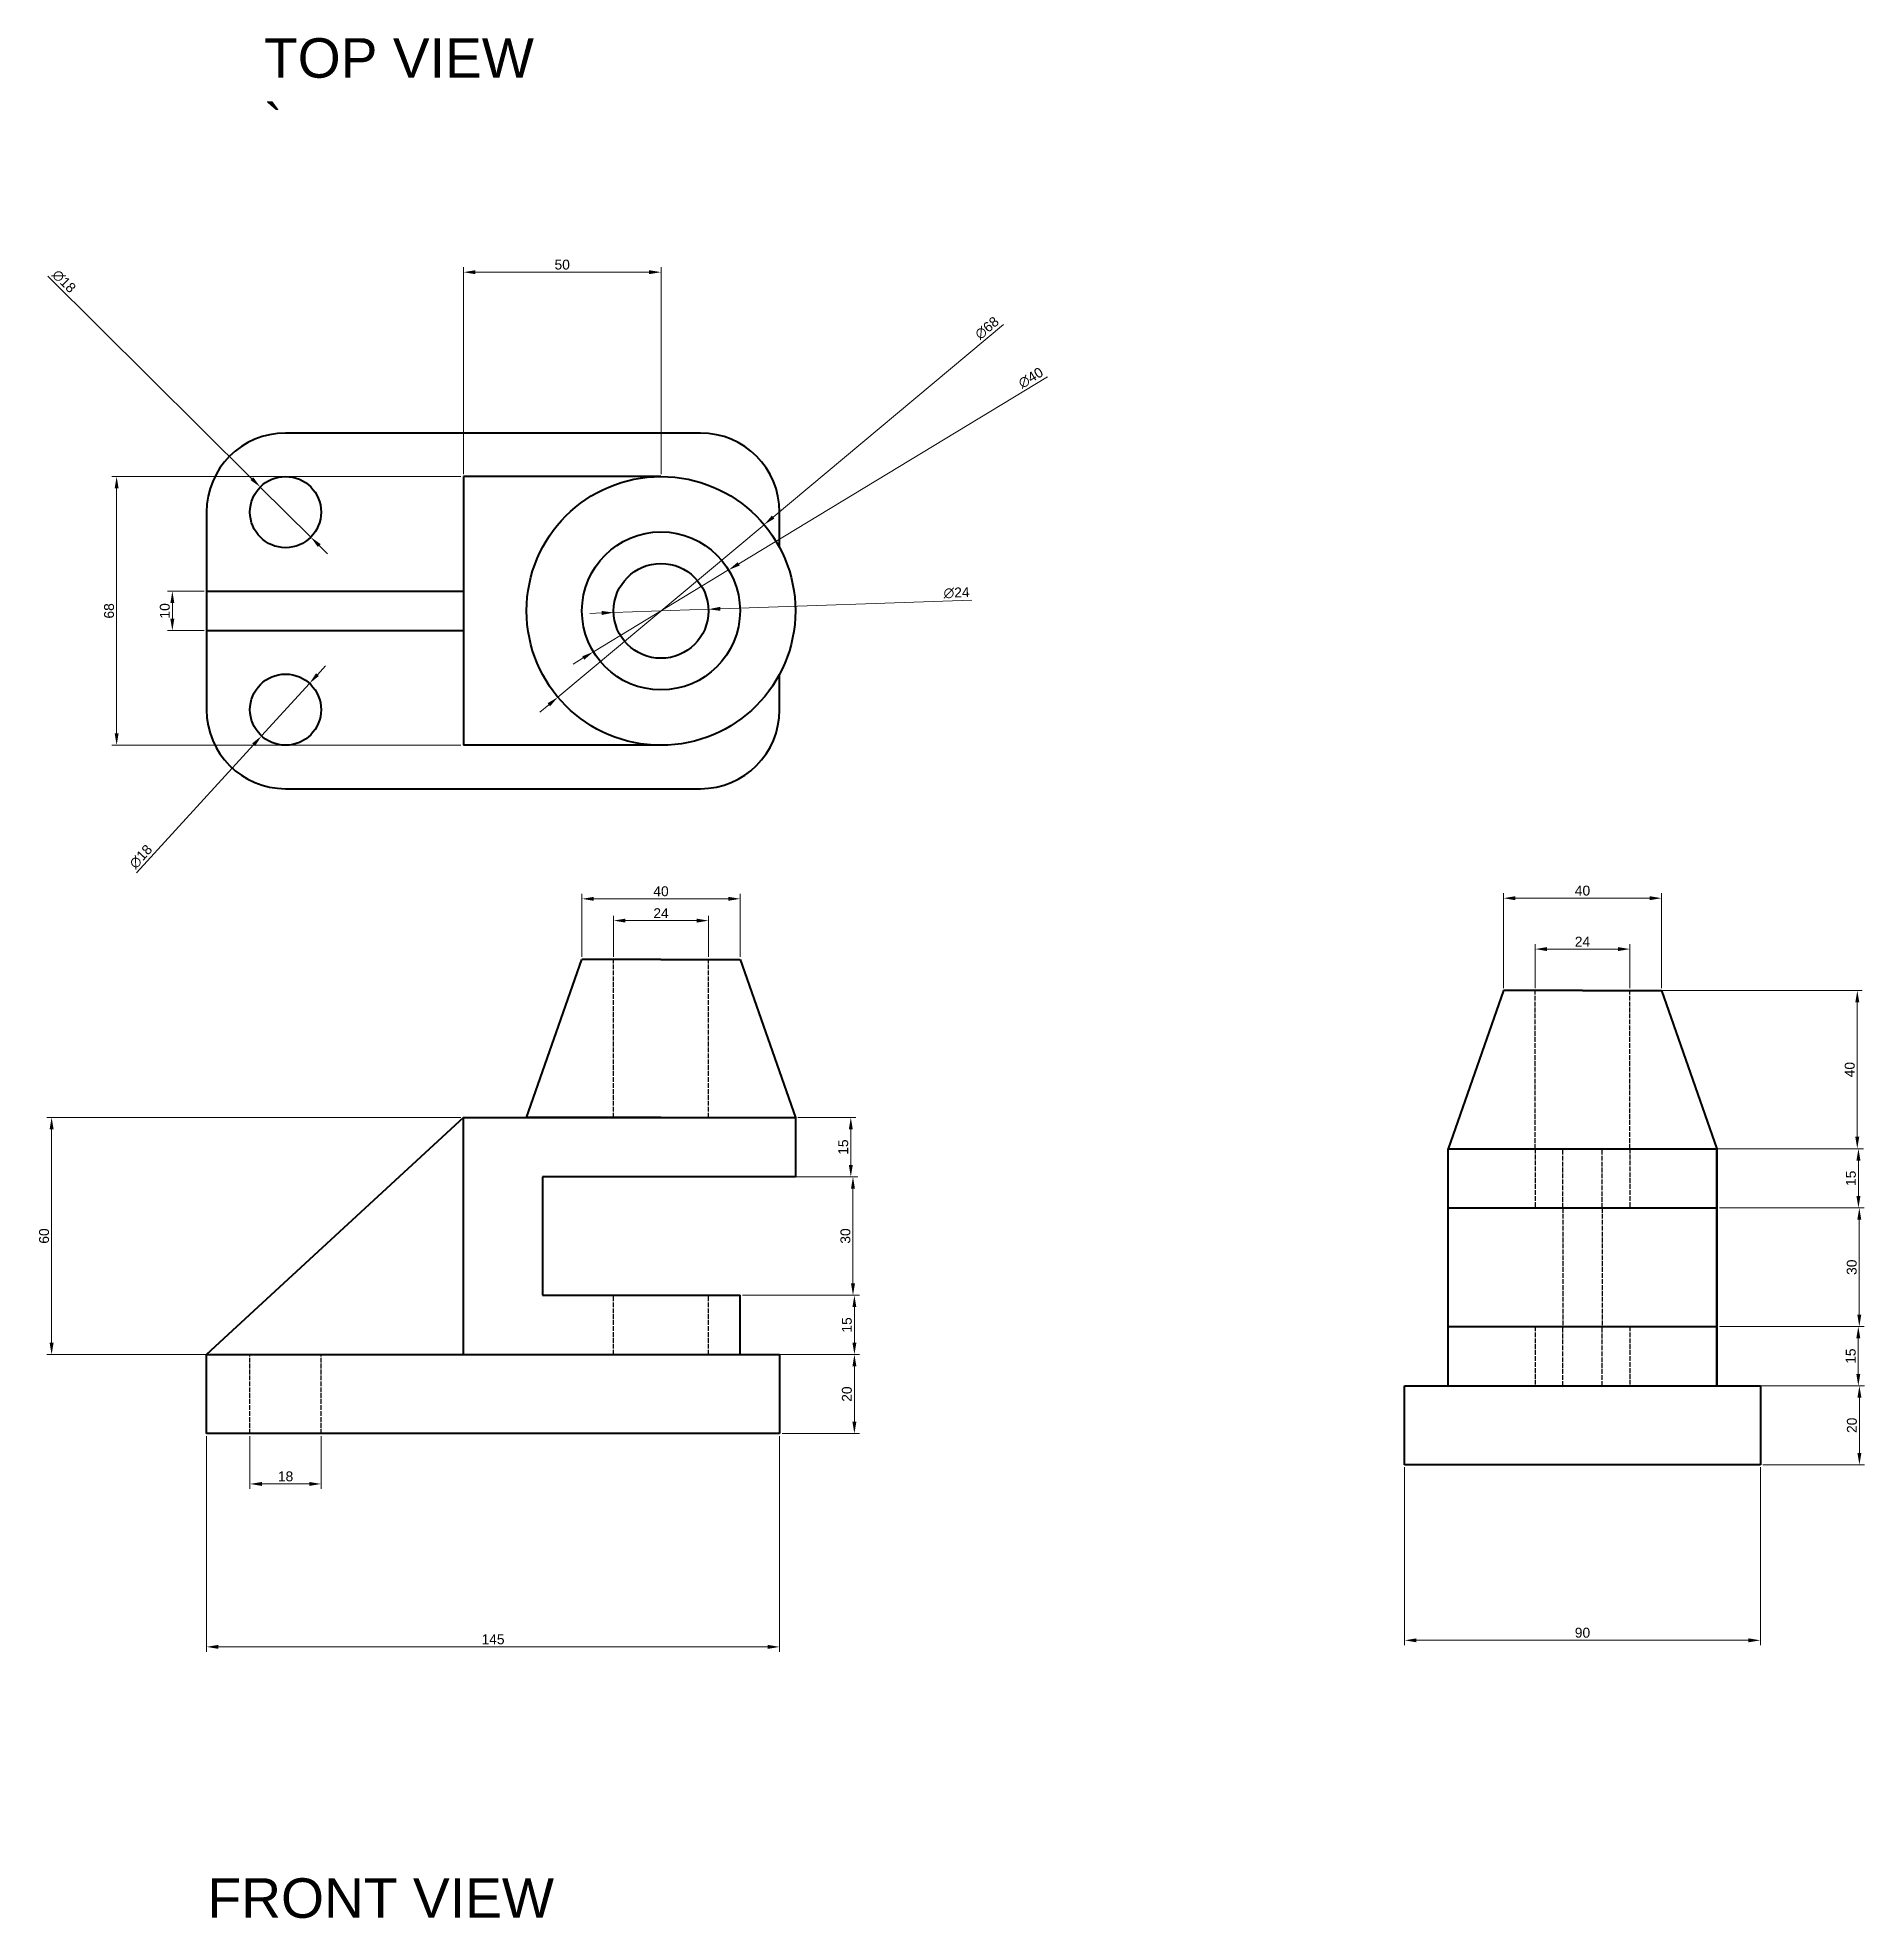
# Model space of a CAD drawing. Header units: millimetres. Extents: x 5054 to 5516, y 2674 to 3150.
import ezdxf

# ---------------------------------------------------------------- set-up
doc = ezdxf.new("R2010")
doc.units = ezdxf.units.MM
doc.header["$LTSCALE"] = 0.1
doc.linetypes.add('ACAD_ISO02W100', pattern=[15, 12, -3])
doc.layers.get('0').update_dxf_attribs({"lineweight": 40})
doc.layers.add('Hidden lines', color=4, linetype='ACAD_ISO02W100', lineweight=25)
doc.styles.get("Standard").update_dxf_attribs({"font": 'arial.ttf'})
doc.dimstyles.new('ISO-25', dxfattribs={"dimtxt": 2.5, "dimasz": 3, "dimexe": 1.25, "dimexo": 0.625, "dimtad": 1, "dimtxsty": 'Standard', "dimcen": 2.5, "dimclrd": 5, "dimclre": 6, "dimadec": 0, "dimazin": 0, "dimtfac": 1, "dimtmove": 0, "dimatfit": 3, "dimfxl": 1, "dimlwd": 20, "dimlwe": 20, "dimarcsym": 0})

# ---------------------------------------------------------------- blocks, each defined once
blk = doc.blocks.new('*D26')
at = {"color": 6, "lineweight": 20, "transparency": 16777216}
for p, q in [((5399.7, 2788.33), (5399.7, 2743.3)), ((5489.7, 2788.33), (5489.7, 2743.3))]:
    blk.add_line(p, q, dxfattribs=at)
at = {"color": 5, "lineweight": 20, "transparency": 16777216}
blk.add_line((5402.7, 2744.55), (5486.7, 2744.55), dxfattribs=at)
at = {"color": 5, "transparency": 16777216}
for points in [[(5402.7, 2745.05), (5402.7, 2744.05), (5399.7, 2744.55)], [(5486.7, 2745.05), (5486.7, 2744.05), (5489.7, 2744.55)]]:
    blk.add_solid(points, dxfattribs=at)
at = {"layer": 'Defpoints', "color": 0, "transparency": 16777216}
for p in [(5399.7, 2788.96), (5489.7, 2788.96), (5489.7, 2744.55)]:
    blk.add_point(p, dxfattribs=at)
at = {"color": 0, "transparency": 16777216, "insert": (5444.7, 2746.46), "char_height": 2.5, "attachment_point": 5}
blk.add_mtext('90', dxfattribs=at)
blk = doc.blocks.new('*D27')
at = {"color": 6, "lineweight": 20, "transparency": 16777216}
for p, q in [((5096.55, 2796.23), (5096.55, 2741.64)), ((5241.55, 2796.23), (5241.55, 2741.64))]:
    blk.add_line(p, q, dxfattribs=at)
at = {"color": 5, "lineweight": 20, "transparency": 16777216}
blk.add_line((5099.55, 2742.89), (5238.55, 2742.89), dxfattribs=at)
at = {"color": 5, "transparency": 16777216}
for points in [[(5099.55, 2743.39), (5099.55, 2742.39), (5096.55, 2742.89)], [(5238.55, 2743.39), (5238.55, 2742.39), (5241.55, 2742.89)]]:
    blk.add_solid(points, dxfattribs=at)
at = {"layer": 'Defpoints', "color": 0, "transparency": 16777216}
for p in [(5096.55, 2796.86), (5241.55, 2796.86), (5241.55, 2742.89)]:
    blk.add_point(p, dxfattribs=at)
at = {"color": 0, "transparency": 16777216, "insert": (5169.05, 2744.79), "char_height": 2.5, "attachment_point": 5}
blk.add_mtext('145', dxfattribs=at)
blk = doc.blocks.new('*D28')
at = {"color": 6, "lineweight": 20, "transparency": 16777216}
for p, q in [((5107.55, 2796.23), (5107.55, 2782.87)), ((5125.55, 2796.23), (5125.55, 2782.87))]:
    blk.add_line(p, q, dxfattribs=at)
at = {"color": 5, "lineweight": 20, "transparency": 16777216}
blk.add_line((5110.55, 2784.12), (5122.55, 2784.12), dxfattribs=at)
at = {"color": 5, "transparency": 16777216}
for points in [[(5110.55, 2784.62), (5110.55, 2783.62), (5107.55, 2784.12)], [(5122.55, 2784.62), (5122.55, 2783.62), (5125.55, 2784.12)]]:
    blk.add_solid(points, dxfattribs=at)
at = {"layer": 'Defpoints', "color": 0, "transparency": 16777216}
for p in [(5107.55, 2796.86), (5125.55, 2796.86), (5125.55, 2784.12)]:
    blk.add_point(p, dxfattribs=at)
at = {"color": 0, "transparency": 16777216, "insert": (5116.55, 2786.02), "char_height": 2.5, "attachment_point": 5}
blk.add_mtext('18', dxfattribs=at)
blk = doc.blocks.new('*D29')
at = {"color": 6, "lineweight": 20, "transparency": 16777216}
for p, q in [((5242.17, 2816.86), (5261.73, 2816.86)), ((5242.17, 2796.86), (5261.73, 2796.86))]:
    blk.add_line(p, q, dxfattribs=at)
at = {"color": 5, "lineweight": 20, "transparency": 16777216}
blk.add_line((5260.48, 2813.86), (5260.48, 2799.86), dxfattribs=at)
at = {"color": 5, "transparency": 16777216}
for points in [[(5259.98, 2813.86), (5260.98, 2813.86), (5260.48, 2816.86)], [(5259.98, 2799.86), (5260.98, 2799.86), (5260.48, 2796.86)]]:
    blk.add_solid(points, dxfattribs=at)
at = {"layer": 'Defpoints', "color": 0, "transparency": 16777216}
for p in [(5241.55, 2816.86), (5241.55, 2796.86), (5260.48, 2796.86)]:
    blk.add_point(p, dxfattribs=at)
at = {"color": 0, "transparency": 16777216, "insert": (5258.58, 2806.86), "char_height": 2.5, "attachment_point": 5, "rotation": 90}
blk.add_mtext('20', dxfattribs=at)
blk = doc.blocks.new('*D30')
at = {"color": 6, "lineweight": 20, "transparency": 16777216}
for p, q in [((5232.17, 2831.86), (5261.73, 2831.86)), ((5232.17, 2816.86), (5261.73, 2816.86))]:
    blk.add_line(p, q, dxfattribs=at)
at = {"color": 5, "lineweight": 20, "transparency": 16777216}
blk.add_line((5260.48, 2828.86), (5260.48, 2819.86), dxfattribs=at)
at = {"color": 5, "transparency": 16777216}
for points in [[(5259.98, 2828.86), (5260.98, 2828.86), (5260.48, 2831.86)], [(5259.98, 2819.86), (5260.98, 2819.86), (5260.48, 2816.86)]]:
    blk.add_solid(points, dxfattribs=at)
at = {"layer": 'Defpoints', "color": 0, "transparency": 16777216}
for p in [(5231.55, 2831.86), (5231.55, 2816.86), (5260.48, 2816.86)]:
    blk.add_point(p, dxfattribs=at)
at = {"color": 0, "transparency": 16777216, "insert": (5258.58, 2824.36), "char_height": 2.5, "attachment_point": 5, "rotation": 90}
blk.add_mtext('15', dxfattribs=at)
blk = doc.blocks.new('*D31')
at = {"color": 6, "lineweight": 20, "transparency": 16777216}
for p, q in [((5232.17, 2861.86), (5261.37, 2861.86)), ((5232.17, 2831.86), (5261.37, 2831.86))]:
    blk.add_line(p, q, dxfattribs=at)
at = {"color": 5, "lineweight": 20, "transparency": 16777216}
blk.add_line((5260.12, 2834.86), (5260.12, 2858.86), dxfattribs=at)
at = {"color": 5, "transparency": 16777216}
for points in [[(5259.62, 2858.86), (5260.62, 2858.86), (5260.12, 2861.86)], [(5259.62, 2834.86), (5260.62, 2834.86), (5260.12, 2831.86)]]:
    blk.add_solid(points, dxfattribs=at)
at = {"layer": 'Defpoints', "color": 0, "transparency": 16777216}
for p in [(5231.55, 2861.86), (5260.12, 2861.86), (5231.55, 2831.86)]:
    blk.add_point(p, dxfattribs=at)
at = {"color": 0, "transparency": 16777216, "insert": (5258.22, 2846.86), "char_height": 2.5, "attachment_point": 5, "rotation": 90}
blk.add_mtext('30', dxfattribs=at)
blk = doc.blocks.new('*D32')
at = {"color": 6, "lineweight": 20, "transparency": 16777216}
for p, q in [((5246.17, 2876.86), (5260.82, 2876.86)), ((5246.17, 2861.86), (5260.82, 2861.86))]:
    blk.add_line(p, q, dxfattribs=at)
at = {"color": 5, "lineweight": 20, "transparency": 16777216}
blk.add_line((5259.57, 2864.86), (5259.57, 2873.86), dxfattribs=at)
at = {"color": 5, "transparency": 16777216}
for points in [[(5259.07, 2873.86), (5260.07, 2873.86), (5259.57, 2876.86)], [(5259.07, 2864.86), (5260.07, 2864.86), (5259.57, 2861.86)]]:
    blk.add_solid(points, dxfattribs=at)
at = {"layer": 'Defpoints', "color": 0, "transparency": 16777216}
for p in [(5245.55, 2876.86), (5259.57, 2876.86), (5245.55, 2861.86)]:
    blk.add_point(p, dxfattribs=at)
at = {"color": 0, "transparency": 16777216, "insert": (5257.67, 2869.36), "char_height": 2.5, "attachment_point": 5, "rotation": 90}
blk.add_mtext('15', dxfattribs=at)
blk = doc.blocks.new('*D33')
at = {"color": 6, "lineweight": 20, "transparency": 16777216}
for p, q in [((5191.55, 2917.48), (5191.55, 2933.44)), ((5231.55, 2917.48), (5231.55, 2933.44))]:
    blk.add_line(p, q, dxfattribs=at)
at = {"color": 5, "lineweight": 20, "transparency": 16777216}
blk.add_line((5194.55, 2932.19), (5228.55, 2932.19), dxfattribs=at)
at = {"color": 5, "transparency": 16777216}
for points in [[(5194.55, 2932.69), (5194.55, 2931.69), (5191.55, 2932.19)], [(5228.55, 2932.69), (5228.55, 2931.69), (5231.55, 2932.19)]]:
    blk.add_solid(points, dxfattribs=at)
at = {"layer": 'Defpoints', "color": 0, "transparency": 16777216}
for p in [(5231.55, 2932.19), (5191.55, 2916.86), (5231.55, 2916.86)]:
    blk.add_point(p, dxfattribs=at)
at = {"color": 0, "transparency": 16777216, "insert": (5211.55, 2934.09), "char_height": 2.5, "attachment_point": 5}
blk.add_mtext('40', dxfattribs=at)
blk = doc.blocks.new('*D34')
at = {"color": 6, "lineweight": 20, "transparency": 16777216}
for p, q in [((5199.55, 2917.48), (5199.55, 2927.92)), ((5223.55, 2917.48), (5223.55, 2927.92))]:
    blk.add_line(p, q, dxfattribs=at)
at = {"color": 5, "lineweight": 20, "transparency": 16777216}
blk.add_line((5202.55, 2926.67), (5220.55, 2926.67), dxfattribs=at)
at = {"color": 5, "transparency": 16777216}
for points in [[(5202.55, 2927.17), (5202.55, 2926.17), (5199.55, 2926.67)], [(5220.55, 2927.17), (5220.55, 2926.17), (5223.55, 2926.67)]]:
    blk.add_solid(points, dxfattribs=at)
at = {"layer": 'Defpoints', "color": 0, "transparency": 16777216}
for p in [(5223.55, 2926.67), (5199.55, 2916.86), (5223.55, 2916.86)]:
    blk.add_point(p, dxfattribs=at)
at = {"color": 0, "transparency": 16777216, "insert": (5211.55, 2928.55), "char_height": 2.5, "attachment_point": 5}
blk.add_mtext('24', dxfattribs=at)
blk = doc.blocks.new('*D35')
at = {"color": 6, "lineweight": 20, "transparency": 16777216}
for p, q in [((5160.92, 2876.86), (5056.11, 2876.86)), ((5160.92, 2816.86), (5056.11, 2816.86))]:
    blk.add_line(p, q, dxfattribs=at)
at = {"color": 5, "lineweight": 20, "transparency": 16777216}
blk.add_line((5057.36, 2873.86), (5057.36, 2819.86), dxfattribs=at)
at = {"color": 5, "transparency": 16777216}
for points in [[(5056.86, 2873.86), (5057.86, 2873.86), (5057.36, 2876.86)], [(5056.86, 2819.86), (5057.86, 2819.86), (5057.36, 2816.86)]]:
    blk.add_solid(points, dxfattribs=at)
at = {"layer": 'Defpoints', "color": 0, "transparency": 16777216}
for p in [(5161.55, 2876.86), (5057.36, 2816.86), (5161.55, 2816.86)]:
    blk.add_point(p, dxfattribs=at)
at = {"color": 0, "transparency": 16777216, "insert": (5055.46, 2846.86), "char_height": 2.5, "attachment_point": 5, "rotation": 90}
blk.add_mtext('60', dxfattribs=at)
blk = doc.blocks.new('*D36')
at = {"color": 5, "lineweight": 20, "transparency": 16777216}
for p, q in [((5056.42, 3089.71), (5108.03, 3038.5)), ((5122.93, 3023.71), (5110.16, 3036.39)), ((5125.06, 3021.6), (5127.19, 3019.48))]:
    blk.add_line(p, q, dxfattribs=at)
at = {"color": 5, "transparency": 16777216}
for points in [[(5108.38, 3038.86), (5107.68, 3038.15), (5110.16, 3036.39)], [(5125.42, 3021.95), (5124.71, 3021.24), (5122.93, 3023.71)]]:
    blk.add_solid(points, dxfattribs=at)
at = {"layer": 'Defpoints', "color": 0, "transparency": 16777216}
for p in [(5110.16, 3036.39), (5122.93, 3023.71)]:
    blk.add_point(p, dxfattribs=at)
at = {"color": 0, "transparency": 16777216, "insert": (5060.49, 3088.45), "char_height": 2.5, "attachment_point": 5, "rotation": 315.2203}
blk.add_mtext('∅18', dxfattribs=at)
blk = doc.blocks.new('*D37')
at = {"color": 5, "lineweight": 20, "transparency": 16777216}
for p, q in [((5298.19, 3077.54), (5239.92, 3028.79)), ((5185.47, 2983.23), (5237.62, 3026.86)), ((5183.17, 2981.31), (5180.87, 2979.38))]:
    blk.add_line(p, q, dxfattribs=at)
at = {"color": 5, "transparency": 16777216}
for points in [[(5239.6, 3029.17), (5240.24, 3028.41), (5237.62, 3026.86)], [(5182.85, 2981.69), (5183.49, 2980.92), (5185.47, 2983.23)]]:
    blk.add_solid(points, dxfattribs=at)
at = {"layer": 'Defpoints', "color": 0, "transparency": 16777216}
for p in [(5237.62, 3026.86), (5185.47, 2983.23)]:
    blk.add_point(p, dxfattribs=at)
at = {"color": 0, "transparency": 16777216, "insert": (5294.03, 3076.63), "char_height": 2.5, "attachment_point": 5, "rotation": 39.9168}
blk.add_mtext('∅68', dxfattribs=at)
blk = doc.blocks.new('*D38')
at = {"color": 5, "lineweight": 20, "transparency": 16777216}
for p, q in [((5309.36, 3064.3), (5231.22, 3016.96)), ((5194.44, 2994.69), (5228.65, 3015.41)), ((5191.87, 2993.13), (5189.31, 2991.58))]:
    blk.add_line(p, q, dxfattribs=at)
at = {"color": 5, "transparency": 16777216}
for points in [[(5230.96, 3017.39), (5231.48, 3016.54), (5228.65, 3015.41)], [(5191.61, 2993.56), (5192.13, 2992.7), (5194.44, 2994.69)]]:
    blk.add_solid(points, dxfattribs=at)
at = {"layer": 'Defpoints', "color": 0, "transparency": 16777216}
for p in [(5228.65, 3015.41), (5194.44, 2994.69)]:
    blk.add_point(p, dxfattribs=at)
at = {"color": 0, "transparency": 16777216, "insert": (5305.11, 3064.03), "char_height": 2.5, "attachment_point": 5, "rotation": 31.205}
blk.add_mtext('∅40', dxfattribs=at)
blk = doc.blocks.new('*D39')
at = {"color": 5, "lineweight": 20, "transparency": 16777216}
for p, q in [((5196.55, 3004.53), (5193.56, 3004.42)), ((5199.55, 3004.63), (5223.54, 3005.46)), ((5290.17, 3007.78), (5226.54, 3005.57))]:
    blk.add_line(p, q, dxfattribs=at)
at = {"color": 5, "transparency": 16777216}
for points in [[(5196.54, 3005.03), (5196.57, 3004.03), (5199.55, 3004.63)], [(5226.52, 3006.07), (5226.55, 3005.07), (5223.54, 3005.46)]]:
    blk.add_solid(points, dxfattribs=at)
at = {"layer": 'Defpoints', "color": 0, "transparency": 16777216}
for p in [(5199.55, 3004.63), (5223.54, 3005.46)]:
    blk.add_point(p, dxfattribs=at)
at = {"color": 0, "transparency": 16777216, "insert": (5286.33, 3009.62), "char_height": 2.5, "attachment_point": 5, "rotation": 1.9873}
blk.add_mtext('∅24', dxfattribs=at)
blk = doc.blocks.new('*D40')
at = {"color": 6, "lineweight": 20, "transparency": 16777216}
for p, q in [((5095.92, 3010.05), (5086.66, 3010.05)), ((5095.92, 3000.05), (5086.66, 3000.05))]:
    blk.add_line(p, q, dxfattribs=at)
at = {"color": 5, "lineweight": 20, "transparency": 16777216}
blk.add_line((5087.91, 3003.05), (5087.91, 3007.05), dxfattribs=at)
at = {"color": 5, "transparency": 16777216}
for points in [[(5087.41, 3007.05), (5088.41, 3007.05), (5087.91, 3010.05)], [(5087.41, 3003.05), (5088.41, 3003.05), (5087.91, 3000.05)]]:
    blk.add_solid(points, dxfattribs=at)
at = {"layer": 'Defpoints', "color": 0, "transparency": 16777216}
for p in [(5087.91, 3010.05), (5096.55, 3010.05), (5096.55, 3000.05)]:
    blk.add_point(p, dxfattribs=at)
at = {"color": 0, "transparency": 16777216, "insert": (5086.01, 3005.05), "char_height": 2.5, "attachment_point": 5, "rotation": 90}
blk.add_mtext('10', dxfattribs=at)
blk = doc.blocks.new('*D41')
at = {"color": 6, "lineweight": 20, "transparency": 16777216}
for p, q in [((5161.55, 3039.67), (5161.55, 3092.01)), ((5211.55, 3039.67), (5211.55, 3092.01))]:
    blk.add_line(p, q, dxfattribs=at)
at = {"color": 5, "lineweight": 20, "transparency": 16777216}
blk.add_line((5208.55, 3090.76), (5164.55, 3090.76), dxfattribs=at)
at = {"color": 5, "transparency": 16777216}
for points in [[(5164.55, 3091.26), (5164.55, 3090.26), (5161.55, 3090.76)], [(5208.55, 3091.26), (5208.55, 3090.26), (5211.55, 3090.76)]]:
    blk.add_solid(points, dxfattribs=at)
at = {"layer": 'Defpoints', "color": 0, "transparency": 16777216}
for p in [(5161.55, 3090.76), (5161.55, 3039.05), (5211.55, 3039.05)]:
    blk.add_point(p, dxfattribs=at)
at = {"color": 0, "transparency": 16777216, "insert": (5186.55, 3092.66), "char_height": 2.5, "attachment_point": 5}
blk.add_mtext('50', dxfattribs=at)
blk = doc.blocks.new('*D42')
at = {"color": 6, "lineweight": 20, "transparency": 16777216}
for p, q in [((5160.92, 3039.05), (5072.56, 3039.05)), ((5160.92, 2971.05), (5072.56, 2971.05))]:
    blk.add_line(p, q, dxfattribs=at)
at = {"color": 5, "lineweight": 20, "transparency": 16777216}
blk.add_line((5073.81, 3036.05), (5073.81, 2974.05), dxfattribs=at)
at = {"color": 5, "transparency": 16777216}
for points in [[(5073.31, 3036.05), (5074.31, 3036.05), (5073.81, 3039.05)], [(5073.31, 2974.05), (5074.31, 2974.05), (5073.81, 2971.05)]]:
    blk.add_solid(points, dxfattribs=at)
at = {"layer": 'Defpoints', "color": 0, "transparency": 16777216}
for p in [(5161.55, 3039.05), (5073.81, 2971.05), (5161.55, 2971.05)]:
    blk.add_point(p, dxfattribs=at)
at = {"color": 0, "transparency": 16777216, "insert": (5071.91, 3005.05), "char_height": 2.5, "attachment_point": 5, "rotation": 90}
blk.add_mtext('68', dxfattribs=at)
blk = doc.blocks.new('*D43')
at = {"color": 5, "lineweight": 20, "transparency": 16777216}
for p, q in [((5124.63, 2988.91), (5126.65, 2991.13)), ((5122.61, 2986.7), (5110.48, 2973.4)), ((5078.86, 2938.74), (5108.46, 2971.18))]:
    blk.add_line(p, q, dxfattribs=at)
at = {"color": 5, "transparency": 16777216}
for points in [[(5124.26, 2989.25), (5125, 2988.58), (5122.61, 2986.7)], [(5108.09, 2971.52), (5108.83, 2970.85), (5110.48, 2973.4)]]:
    blk.add_solid(points, dxfattribs=at)
at = {"layer": 'Defpoints', "color": 0, "transparency": 16777216}
for p in [(5122.61, 2986.7), (5110.48, 2973.4)]:
    blk.add_point(p, dxfattribs=at)
at = {"color": 0, "transparency": 16777216, "insert": (5079.95, 2942.86), "char_height": 2.5, "attachment_point": 5, "rotation": 47.628}
blk.add_mtext('∅18', dxfattribs=at)
blk = doc.blocks.new('*D44')
at = {"color": 6, "lineweight": 20, "transparency": 16777216}
for p, q in [((5479.33, 2823.96), (5515.74, 2823.96)), ((5479.33, 2808.96), (5515.74, 2808.96))]:
    blk.add_line(p, q, dxfattribs=at)
at = {"color": 5, "lineweight": 20, "transparency": 16777216}
blk.add_line((5514.49, 2820.96), (5514.49, 2811.96), dxfattribs=at)
at = {"color": 5, "transparency": 16777216}
for points in [[(5513.99, 2820.96), (5514.99, 2820.96), (5514.49, 2823.96)], [(5513.99, 2811.96), (5514.99, 2811.96), (5514.49, 2808.96)]]:
    blk.add_solid(points, dxfattribs=at)
at = {"layer": 'Defpoints', "color": 0, "transparency": 16777216}
for p in [(5478.7, 2823.96), (5478.7, 2808.96), (5514.49, 2808.96)]:
    blk.add_point(p, dxfattribs=at)
at = {"color": 0, "transparency": 16777216, "insert": (5512.58, 2816.46), "char_height": 2.5, "attachment_point": 5, "rotation": 90}
blk.add_mtext('15', dxfattribs=at)
blk = doc.blocks.new('*D45')
at = {"color": 6, "lineweight": 20, "transparency": 16777216}
for p, q in [((5490.33, 2808.96), (5516.02, 2808.96)), ((5490.33, 2788.96), (5516.02, 2788.96))]:
    blk.add_line(p, q, dxfattribs=at)
at = {"color": 5, "lineweight": 20, "transparency": 16777216}
blk.add_line((5514.77, 2805.96), (5514.77, 2791.96), dxfattribs=at)
at = {"color": 5, "transparency": 16777216}
for points in [[(5514.27, 2805.96), (5515.27, 2805.96), (5514.77, 2808.96)], [(5514.27, 2791.96), (5515.27, 2791.96), (5514.77, 2788.96)]]:
    blk.add_solid(points, dxfattribs=at)
at = {"layer": 'Defpoints', "color": 0, "transparency": 16777216}
for p in [(5489.7, 2808.96), (5489.7, 2788.96), (5514.77, 2788.96)]:
    blk.add_point(p, dxfattribs=at)
at = {"color": 0, "transparency": 16777216, "insert": (5512.87, 2798.96), "char_height": 2.5, "attachment_point": 5, "rotation": 90}
blk.add_mtext('20', dxfattribs=at)
blk = doc.blocks.new('*D46')
at = {"color": 6, "lineweight": 20, "transparency": 16777216}
for p, q in [((5479.33, 2853.96), (5515.99, 2853.96)), ((5479.33, 2823.96), (5515.99, 2823.96))]:
    blk.add_line(p, q, dxfattribs=at)
at = {"color": 5, "lineweight": 20, "transparency": 16777216}
blk.add_line((5514.74, 2850.96), (5514.74, 2826.96), dxfattribs=at)
at = {"color": 5, "transparency": 16777216}
for points in [[(5514.24, 2850.96), (5515.24, 2850.96), (5514.74, 2853.96)], [(5514.24, 2826.96), (5515.24, 2826.96), (5514.74, 2823.96)]]:
    blk.add_solid(points, dxfattribs=at)
at = {"layer": 'Defpoints', "color": 0, "transparency": 16777216}
for p in [(5478.7, 2853.96), (5478.7, 2823.96), (5514.74, 2823.96)]:
    blk.add_point(p, dxfattribs=at)
at = {"color": 0, "transparency": 16777216, "insert": (5512.83, 2838.96), "char_height": 2.5, "attachment_point": 5, "rotation": 90}
blk.add_mtext('30', dxfattribs=at)
blk = doc.blocks.new('*D47')
at = {"color": 6, "lineweight": 20, "transparency": 16777216}
for p, q in [((5479.33, 2868.96), (5515.77, 2868.96)), ((5479.33, 2853.96), (5515.77, 2853.96))]:
    blk.add_line(p, q, dxfattribs=at)
at = {"color": 5, "lineweight": 20, "transparency": 16777216}
blk.add_line((5514.52, 2865.96), (5514.52, 2856.96), dxfattribs=at)
at = {"color": 5, "transparency": 16777216}
for points in [[(5514.02, 2865.96), (5515.02, 2865.96), (5514.52, 2868.96)], [(5514.02, 2856.96), (5515.02, 2856.96), (5514.52, 2853.96)]]:
    blk.add_solid(points, dxfattribs=at)
at = {"layer": 'Defpoints', "color": 0, "transparency": 16777216}
for p in [(5478.7, 2868.96), (5478.7, 2853.96), (5514.52, 2853.96)]:
    blk.add_point(p, dxfattribs=at)
at = {"color": 0, "transparency": 16777216, "insert": (5512.62, 2861.46), "char_height": 2.5, "attachment_point": 5, "rotation": 90}
blk.add_mtext('15', dxfattribs=at)
blk = doc.blocks.new('*D48')
at = {"color": 6, "lineweight": 20, "transparency": 16777216}
for p, q in [((5445.33, 2908.96), (5515.48, 2908.96)), ((5445.33, 2868.96), (5515.48, 2868.96))]:
    blk.add_line(p, q, dxfattribs=at)
at = {"color": 5, "lineweight": 20, "transparency": 16777216}
blk.add_line((5514.23, 2871.96), (5514.23, 2905.96), dxfattribs=at)
at = {"color": 5, "transparency": 16777216}
for points in [[(5513.73, 2905.96), (5514.73, 2905.96), (5514.23, 2908.96)], [(5513.73, 2871.96), (5514.73, 2871.96), (5514.23, 2868.96)]]:
    blk.add_solid(points, dxfattribs=at)
at = {"layer": 'Defpoints', "color": 0, "transparency": 16777216}
for p in [(5444.7, 2908.96), (5514.23, 2908.96), (5444.7, 2868.96)]:
    blk.add_point(p, dxfattribs=at)
at = {"color": 0, "transparency": 16777216, "insert": (5512.33, 2888.96), "char_height": 2.5, "attachment_point": 5, "rotation": 90}
blk.add_mtext('40', dxfattribs=at)
blk = doc.blocks.new('*D49')
at = {"color": 6, "lineweight": 20, "transparency": 16777216}
for p, q in [((5424.7, 2909.58), (5424.7, 2933.6)), ((5464.7, 2909.58), (5464.7, 2933.6))]:
    blk.add_line(p, q, dxfattribs=at)
at = {"color": 5, "lineweight": 20, "transparency": 16777216}
blk.add_line((5427.7, 2932.35), (5461.7, 2932.35), dxfattribs=at)
at = {"color": 5, "transparency": 16777216}
for points in [[(5427.7, 2932.85), (5427.7, 2931.85), (5424.7, 2932.35)], [(5461.7, 2932.85), (5461.7, 2931.85), (5464.7, 2932.35)]]:
    blk.add_solid(points, dxfattribs=at)
at = {"layer": 'Defpoints', "color": 0, "transparency": 16777216}
for p in [(5464.7, 2932.35), (5424.7, 2908.96), (5464.7, 2908.96)]:
    blk.add_point(p, dxfattribs=at)
at = {"color": 0, "transparency": 16777216, "insert": (5444.7, 2934.25), "char_height": 2.5, "attachment_point": 5}
blk.add_mtext('40', dxfattribs=at)
blk = doc.blocks.new('*D57')
at = {"color": 6, "lineweight": 20, "transparency": 16777216}
for p, q in [((5432.7, 2909.58), (5432.7, 2920.72)), ((5456.7, 2909.58), (5456.7, 2920.72))]:
    blk.add_line(p, q, dxfattribs=at)
at = {"color": 5, "lineweight": 20, "transparency": 16777216}
blk.add_line((5435.7, 2919.47), (5453.7, 2919.47), dxfattribs=at)
at = {"color": 5, "transparency": 16777216}
for points in [[(5435.7, 2919.97), (5435.7, 2918.97), (5432.7, 2919.47)], [(5453.7, 2919.97), (5453.7, 2918.97), (5456.7, 2919.47)]]:
    blk.add_solid(points, dxfattribs=at)
at = {"layer": 'Defpoints', "color": 0, "transparency": 16777216}
for p in [(5456.7, 2919.47), (5432.7, 2908.96), (5456.7, 2908.96)]:
    blk.add_point(p, dxfattribs=at)
at = {"color": 0, "transparency": 16777216, "insert": (5444.7, 2921.35), "char_height": 2.5, "attachment_point": 5}
blk.add_mtext('24', dxfattribs=at)

msp = doc.modelspace()

# ---------------------------------------------------------------- linework, layer by layer
for p, q in [((5221.545, 3050.048), (5116.545, 3050.048)), ((5161.545, 3039.048), (5161.545, 2971.048)), ((5211.545, 3039.048), (5161.545, 3039.048)), ((5096.545, 3030.048), (5096.545, 2980.048)), ((5161.545, 3030.048), (5161.545, 2980.048)), ((5241.545, 3021.048), (5241.545, 3030.048)), ((5096.545, 3010.048), (5161.545, 3010.048)), ((5096.545, 3000.048), (5161.545, 3000.048)), ((5241.545, 2980.048), (5241.545, 2989.048)), ((5211.545, 2971.048), (5161.545, 2971.048)), ((5116.545, 2960.048), (5221.545, 2960.048)), ((5177.545, 2876.858), (5191.545, 2916.858)), ((5211.545, 2916.858), (5191.545, 2916.858)), ((5211.545, 2916.858), (5231.545, 2916.858)), ((5231.545, 2916.858), (5245.545, 2876.858)), ((5424.7, 2908.96), (5410.7, 2868.96)), ((5444.7, 2908.96), (5424.7, 2908.96)), ((5444.7, 2908.96), (5464.7, 2908.96)), ((5464.7, 2908.96), (5478.7, 2868.96)), ((5161.545, 2876.858), (5096.545, 2816.858)), ((5161.545, 2816.858), (5161.545, 2876.858)), ((5161.545, 2876.858), (5241.545, 2876.858)), ((5161.545, 2876.858), (5211.545, 2876.858)), ((5211.545, 2876.858), (5177.545, 2876.858)), ((5211.545, 2876.858), (5245.545, 2876.858)), ((5245.545, 2876.858), (5245.545, 2861.858)), ((5410.7, 2808.96), (5410.7, 2868.96)), ((5410.7, 2808.96), (5410.7, 2868.96)), ((5410.7, 2868.96), (5478.7, 2868.96)), ((5478.7, 2808.96), (5478.7, 2868.96)), ((5478.7, 2868.96), (5478.7, 2808.96)), ((5241.545, 2861.858), (5181.545, 2861.858)), ((5181.545, 2861.858), (5181.545, 2831.858)), ((5245.545, 2861.858), (5241.545, 2861.858)), ((5410.7, 2853.96), (5478.7, 2853.96)), ((5181.545, 2831.858), (5231.545, 2831.858)), ((5231.545, 2816.858), (5231.545, 2831.858)), ((5410.7, 2823.96), (5478.7, 2823.96)), ((5096.545, 2796.858), (5096.545, 2816.858)), ((5096.545, 2816.858), (5241.545, 2816.858)), ((5096.545, 2816.858), (5161.545, 2816.858)), ((5161.545, 2816.858), (5211.545, 2816.858)), ((5211.545, 2816.858), (5231.545, 2816.858)), ((5241.545, 2816.858), (5241.545, 2796.858)), ((5399.7, 2788.96), (5399.7, 2808.96)), ((5399.7, 2808.96), (5489.7, 2808.96)), ((5489.7, 2808.96), (5489.7, 2788.96)), ((5241.545, 2796.858), (5096.545, 2796.858)), ((5489.7, 2788.96), (5399.7, 2788.96))]:
    msp.add_line(p, q)
for centre, radius in [((5116.545, 3030.048), 9), ((5211.545, 3005.048), 34), ((5211.545, 3005.048), 20), ((5211.545, 3005.048), 12), ((5116.545, 2980.048), 9)]:
    msp.add_circle(centre, radius)
for centre, start, end in [((5116.545, 3030.048), 90, 180), ((5221.545, 3030.048), 0, 90), ((5116.545, 2980.048), 180, 270), ((5221.545, 2980.048), 270, 0)]:
    msp.add_arc(centre, 20, start, end)
at = {"layer": 'Hidden lines'}
for p, q in [((5161.545, 3030.048), (5161.545, 3039.048)), ((5199.545, 2876.858), (5199.545, 2916.858)), ((5223.545, 2876.858), (5223.545, 2916.858)), ((5432.7, 2868.96), (5432.7, 2908.96)), ((5456.7, 2868.96), (5456.7, 2908.96)), ((5432.7, 2868.96), (5432.7, 2853.96)), ((5439.7, 2853.96), (5439.7, 2868.96)), ((5449.7, 2853.96), (5449.7, 2868.96)), ((5456.7, 2868.96), (5456.7, 2853.96)), ((5439.7, 2853.96), (5439.7, 2823.96)), ((5449.7, 2853.96), (5449.7, 2823.96)), ((5199.545, 2816.858), (5199.545, 2831.858)), ((5223.545, 2816.858), (5223.545, 2831.858)), ((5432.7, 2823.96), (5432.7, 2808.96)), ((5439.7, 2808.96), (5439.7, 2823.96)), ((5449.7, 2808.96), (5449.7, 2823.96)), ((5456.7, 2823.96), (5456.7, 2808.96)), ((5107.545, 2796.858), (5107.545, 2816.858)), ((5125.545, 2796.858), (5125.545, 2816.858))]:
    msp.add_line(p, q, dxfattribs=at)

# ---------------------------------------------------------------- texts
at = {"layer": 'Hidden lines', "char_height": 10, "attachment_point": 1}
for s, width, insert in [('TOP VIEW\\P`', 139.36581, (5111.097, 3149.969)), ('{\\C0;\\c16777215;FRONT VIEW}', 107.1695, (5096.793, 2684.327))]:
    msp.add_mtext_dynamic_manual_height_columns(s, width=width, gutter_width=12.5, heights=[0], dxfattribs=dict(at, insert=insert))

# ---------------------------------------------------------------- dimensions: what is measured, and where the dimension line sits
for base, p1, p2, picture, middle in [((5161.545, 3090.761), (5211.545, 3039.048), (5161.545, 3039.048), '*D41', (5186.545, 3092.662)), ((5231.545, 2932.193), (5191.545, 2916.858), (5231.545, 2916.858), '*D33', (5211.545, 2934.095)), ((5464.7, 2932.353), (5424.7, 2908.96), (5464.7, 2908.96), '*D49', (5444.7, 2934.254)), ((5223.545, 2926.668), (5199.545, 2916.858), (5223.545, 2916.858), '*D34', (5211.545, 2928.548)), ((5456.7, 2919.468), (5432.7, 2908.96), (5456.7, 2908.96), '*D57', (5444.7, 2921.348)), ((5241.545, 2742.89), (5096.545, 2796.858), (5241.545, 2796.858), '*D27', (5169.045, 2744.791)), ((5125.545, 2784.119), (5107.545, 2796.858), (5125.545, 2796.858), '*D28', (5116.545, 2786.02)), ((5489.7, 2744.554), (5399.7, 2788.96), (5489.7, 2788.96), '*D26', (5444.7, 2746.456))]:
    dim = msp.add_linear_dim(base=base, p1=p1, p2=p2, dimstyle='ISO-25')
    dim.commit()
    dim.dimension.update_dxf_attribs({"geometry": picture, "text_midpoint": middle})
for p1, p2, picture, middle in [((5122.934, 3023.709), (5110.157, 3036.387), '*D36', (5059.1, 3087.053)), ((5185.468, 2983.231), (5237.623, 3026.865), '*D37', (5295.294, 3075.114)), ((5194.439, 2994.686), (5228.652, 3015.41), '*D38', (5306.131, 3062.342)), ((5199.553, 3004.632), (5223.538, 3005.464), '*D39', (5286.402, 3007.645)), ((5122.611, 2986.697), (5110.48, 2973.399), '*D43', (5081.41, 2941.532))]:
    dim = msp.add_diameter_dim_2p(p1=p1, p2=p2, dimstyle='ISO-25')
    dim.commit()
    dim.dimension.update_dxf_attribs({"geometry": picture, "text_midpoint": middle, "dimtype": 163})
for base, p1, p2, picture, middle in [((5073.814, 2971.048), (5161.545, 3039.048), (5161.545, 2971.048), '*D42', (5071.913, 3005.048)), ((5087.909, 3010.048), (5096.545, 3000.048), (5096.545, 3010.048), '*D40', (5086.008, 3005.048)), ((5514.234, 2908.96), (5444.7, 2868.96), (5444.7, 2908.96), '*D48', (5512.333, 2888.96)), ((5057.361, 2816.858), (5161.545, 2876.858), (5161.545, 2816.858), '*D35', (5055.46, 2846.858)), ((5259.571, 2876.858), (5245.545, 2861.858), (5245.545, 2876.858), '*D32', (5257.67, 2869.358)), ((5514.522, 2853.96), (5478.7, 2868.96), (5478.7, 2853.96), '*D47', (5512.62, 2861.46)), ((5260.124, 2861.858), (5231.545, 2831.858), (5231.545, 2861.858), '*D31', (5258.221, 2846.858)), ((5514.735, 2823.96), (5478.7, 2853.96), (5478.7, 2823.96), '*D46', (5512.833, 2838.96)), ((5260.478, 2816.858), (5231.545, 2831.858), (5231.545, 2816.858), '*D30', (5258.577, 2824.358)), ((5514.485, 2808.96), (5478.7, 2823.96), (5478.7, 2808.96), '*D44', (5512.584, 2816.46)), ((5260.478, 2796.858), (5241.545, 2816.858), (5241.545, 2796.858), '*D29', (5258.577, 2806.858)), ((5514.772, 2788.96), (5489.7, 2808.96), (5489.7, 2788.96), '*D45', (5512.871, 2798.96))]:
    dim = msp.add_linear_dim(base=base, p1=p1, p2=p2, angle=90, dimstyle='ISO-25')
    dim.commit()
    dim.dimension.update_dxf_attribs({"geometry": picture, "text_midpoint": middle})

doc.saveas('drawing.dxf')
